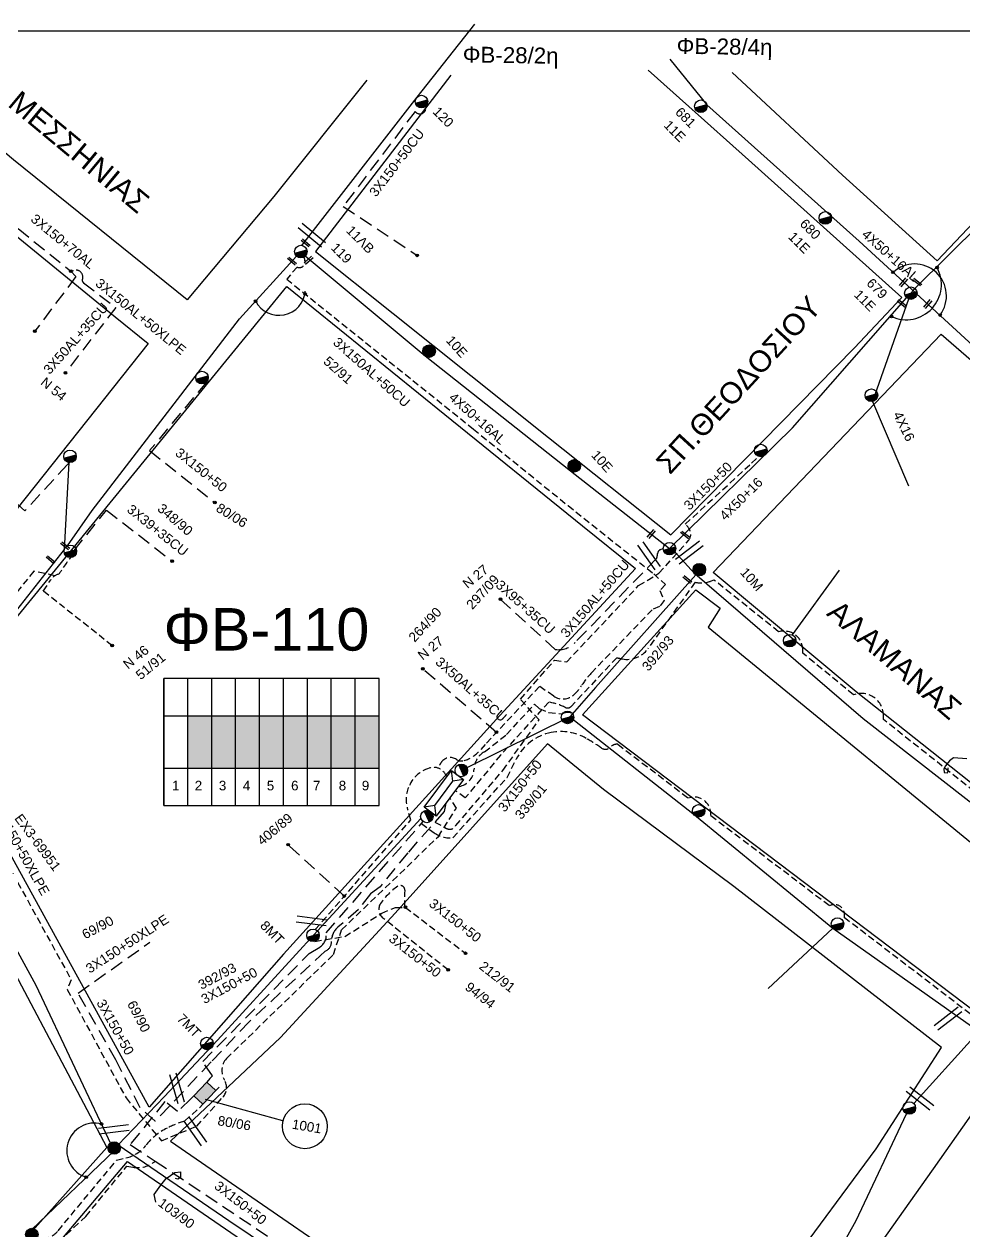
# Model space of a CAD drawing. Header units: millimetres. Extents: x 408 to 3042, y 742 to 1820.
# Drawn here: x 510.1 to 686.9, y 1577 to 1804 of the extents above; entities that cross this region are included whole.
import ezdxf
from ezdxf.enums import TextEntityAlignment as Align

# ---------------------------------------------------------------- set-up
doc = ezdxf.new("R2010")
doc.units = ezdxf.units.MM
doc.linetypes.add('DASHED', pattern=[19.05, 12.7, -6.35])
for name, color, linetype in [('Link Box 4 Διευθύνσεων', 7, 'Continuous'), ('Άγνωστα', 7, 'Continuous'), ('Ασφαλειοκιβώτια Χ.Τ 9 αναχωρήσεων', 7, 'Continuous'), ('Γυμνά εναέρια ΧΤ και ΦΟΠ (3Φ)   4x50+16AL', 7, 'Continuous'), ('Εναέρια παροχή ΧΤ 4x16', 7, 'SYN_LINE'), ('Επιγραφές - Σχήματα', 7, 'Continuous'), ('Καλώδια ΧΤ   3x150+50CU', 7, 'DASHED'), ('Καλώδια ΧΤ   3x150+70AL', 7, 'DASHED'), ('Καλώδια ΧΤ   3x150AL+50CU', 7, 'DASHED'), ('Καλώδια ΧΤ   3x150AL+50XLPE', 7, 'DASHED'), ('Καλώδια ΧΤ   3x95+35 CU', 7, 'DASHED'), ('Μηχανική τομή', 7, 'Continuous'), ('Στύλος Ξύλινος', 7, 'Continuous'), ('Στύλος Ξύλινος @ 1', 7, 'Continuous'), ('Στύλος ΦΜ', 7, 'Continuous'), ('Στύλος ΦΜ @ 1', 7, 'Continuous'), ('Συνδέσεις', 7, 'Continuous'), ('Συνεστραμμένα ΧΤ   3x70+54.6+25 AL', 7, 'SYN_LINE'), ('Τομή', 7, 'Continuous'), ('Υποσταθμός εναέριος 2 στύλων', 7, 'Continuous'), ('Υποσταθμός πόλεως', 7, 'Continuous'), ('Υπόβαθρο ΔΕΗ', 7, 'Continuous')]:
    doc.layers.add(name, color=color, linetype=linetype)
doc.styles.add('arial', font='arial.ttf')
doc.styles.get("Standard").update_dxf_attribs({"font": 'arial.ttf'})
doc.linetypes.add('SYN_LINE', pattern='A,0.5,-0.0001,["/\\/\\/\\/",Standard,S=0.1,R=0,X=0,Y=-0.05],-0.25', length=0.7501)

# ---------------------------------------------------------------- blocks, each defined once
blk = doc.blocks.new('ΜΗΧΑΝΙΚΗ ΤΟΜΗ')
at = {"layer": 'Μηχανική τομή', "ltscale": 40}
for p, q in [((-1.89, 0.78), (1.89, 0.78)), ((1.89, 0), (-1.89, 0))]:
    blk.add_line(p, q, dxfattribs=at)
blk = doc.blocks.new('ΤΟΜΗ')
at = {"layer": 'Τομή', "ltscale": 40}
for p, q in [((-5.68, 0), (5.68, 0)), ((5.68, -2.33), (-5.68, -2.33))]:
    blk.add_line(p, q, dxfattribs=at)
blk = doc.blocks.new('ΥΠΑΡΧΩΝ ΤΣΙΜΕΝΤΕΝΙΟΣ ΣΤΥΛΟΣ')
at = {"layer": 'Στύλος ΦΜ'}
blk.add_hatch(color=7, dxfattribs=at).paths.add_polyline_path([(-1.29, -2.28, 0.574793), (2.62, 0, 0.268822), (1.3, 2.27)])
at = {"layer": 'Στύλος ΦΜ', "color": 7}
blk.add_line((-1.29, -2.28), (1.3, 2.27), dxfattribs=at)
blk.add_circle((0, 0), 2.62, dxfattribs=at)
at = {"layer": 'Στύλος ΦΜ', "flags": 4}
for tag, p in [('ΑΡΙΘΜΟΣ', (-4.68, 8.05)), ('ΤΥΠΟΣ', (-4.91, 3.03))]:
    blk.add_attdef(tag, p, '', height=4, dxfattribs=at)
blk = doc.blocks.new('ΥΠΑΡΧΩΝ ΞΥΛΙΝΟΣ ΣΤΥΛΟΣ')
at = {"layer": 'Στύλος Ξύλινος'}
h = blk.add_hatch(color=7, dxfattribs=at)
h.paths.add_polyline_path([(-2.62, 0, 0.270008), (-1.29, -2.28), (1.3, 2.27, 0.576266)])
h.paths.add_polyline_path([(-1.29, -2.28, 0.574793), (2.62, 0, 0.268822), (1.3, 2.27)])
at = {"layer": 'Στύλος Ξύλινος', "color": 7}
blk.add_line((-1.29, -2.28), (1.3, 2.27), dxfattribs=at)
blk.add_circle((0, 0), 2.62, dxfattribs=at)
at = {"layer": 'Στύλος Ξύλινος', "flags": 4}
for tag, p in [('ΑΡΙΘΜΟΣ', (-4.91, 8.6)), ('ΤΥΠΟΣ', (-4.85, 3.39))]:
    blk.add_attdef(tag, p, '', height=4, dxfattribs=at)
blk = doc.blocks.new('ΥΠΟΣΤΑΘΜΟΣ ΕΝΑΕΡΙΟΣ ΕΠΙ 2 ΣΤΥΛΩΝ')
at = {"layer": 'Υποσταθμός εναέριος 2 στύλων', "linetype": 'Continuous'}
for points in [[(-11.97, -2.11, 0.574793), (-8.45, -0.07, 0.268822), (-9.64, 1.98)], [(9.68, -2.15, 0.574793), (13.19, -0.1, 0.268822), (12.01, 1.95)]]:
    blk.add_hatch(color=256, dxfattribs=at).paths.add_polyline_path(points)
for p, q in [((-11.97, -2.11), (-9.64, 1.98)), ((9.68, -2.15), (12.01, 1.95))]:
    blk.add_line(p, q, dxfattribs=at)
for centre in [(-10.81, -0.07), (10.84, -0.1)]:
    blk.add_circle(centre, 2.36, dxfattribs=at)
at = {"layer": 'Υποσταθμός πόλεως', "linetype": 'Continuous', "ltscale": 40}
blk.add_lwpolyline([(-8.57, 2.82), (8.57, 2.82), (8.57, -2.82), (-8.57, -2.82)], close=True, dxfattribs=at)
for points in [[(-5.75, 0), (-8.57, 2.82)], [(-8.57, -2.82), (-5.75, 0)], [(-5.75, 0), (5.75, 0)], [(5.75, 0), (8.57, 2.82)], [(8.57, -2.82), (5.75, 0)]]:
    blk.add_lwpolyline(points, dxfattribs=at)
at = {"layer": 'Υποσταθμός εναέριος 2 στύλων', "ltscale": 40, "flags": 1}
for tag, p in [('ΜΕΤΑΣΧΗΜΑΤΙΣΜΟΣ', (14.09, 2.51)), ('ΙΣΧΥΣ', (14.07, -0.28)), ('ΑΡΙΘΜΟΣ', (14.19, -3))]:
    blk.add_attdef(tag, p, '', height=1.8, dxfattribs=at)
blk = doc.blocks.new('LINK BOX 4 ΑΝΑΧΩΡΗΣΕΩΝ')
at = {"layer": 'Link Box 4 Διευθύνσεων', "ltscale": 40}
blk.add_hatch(color=256, dxfattribs=at).paths.add_polyline_path([(-3.54, 0), (-3.54, -4.67), (3.54, -4.67), (3.54, 0)])
for p, q in [((-3.54, 0), (-5.33, 0)), ((5.33, 0), (3.54, 0)), ((-3.54, -4.67), (-5.33, -4.67)), ((5.33, -4.67), (3.54, -4.67))]:
    blk.add_line(p, q, dxfattribs=at)
blk.add_lwpolyline([(-3.54, -4.67), (-3.54, 0), (3.54, 0), (3.54, -4.67)], close=True, dxfattribs=at)
blk = doc.blocks.new('ΑΣΦΑΛΕΙΟΚΙΒΩΤΙΟ ΥΠΟΣΤΑΘΜΟΥ 9 ΑΝΑΧΩΡΗΣΕΩΝ')
at = {"layer": 'Ασφαλειοκιβώτια Χ.Τ 9 αναχωρήσεων', "ltscale": 40}
for p, q in [((-23.8, 40.36), (24.02, 40.36)), ((-9.72, 40.36), (-9.72, -40.64)), ((9.94, 40.36), (9.94, -40.64)), ((-23.8, 31.36), (24.02, 31.36)), ((-23.8, 22.36), (24.02, 22.36)), ((-23.8, 13.36), (24.02, 13.36)), ((-23.8, 4.36), (24.02, 4.36)), ((-23.8, -4.64), (24.02, -4.64)), ((-23.8, -13.64), (24.02, -13.64)), ((-23.8, -22.64), (24.02, -22.64)), ((-23.8, -31.64), (24.02, -31.64))]:
    blk.add_line(p, q, dxfattribs=at)
at = {"layer": 'Ασφαλειοκιβώτια Χ.Τ 9 αναχωρήσεων'}
blk.add_lwpolyline([(-23.8, -40.64), (24.02, -40.64), (24.02, 40.36), (-23.8, 40.36)], close=True, dxfattribs=at)
for s, p in [('1', (-18.12, 37.3)), ('2', (-18.12, 28.73)), ('3', (-18.12, 19.66)), ('4', (-18.12, 10.64)), ('5', (-18.12, 1.63)), ('6', (-18.12, -7.51)), ('7', (-18.12, -15.75)), ('8', (-18.12, -25.44)), ('9', (-18.12, -34.13))]:
    blk.add_text(s, height=3.6, rotation=270, dxfattribs=at).set_placement(p)
at = {"layer": 'Ασφαλειοκιβώτια Χ.Τ 9 αναχωρήσεων', "ltscale": 40}
for tag, height, p in [('ΟΝΟΜΑ', 5, (-0.16, 44.31)), ('ΚΕΙΜΕΝΟ 1', 2, (17.06, 35.59)), ('ΚΕΙΜΕΝΟ 2', 2, (17.06, 26.88)), ('ΚΕΙΜΕΝΟ 3', 2, (17.06, 17.69)), ('ΚΕΙΜΕΝΟ 4', 2, (17.06, 8.71)), ('ΚΕΙΜΕΝΟ 5', 2, (17.06, -0.13)), ('ΚΕΙΜΕΝΟ 6', 2, (17.06, -9.05)), ('ΚΕΙΜΕΝΟ 7', 2, (17.06, -18.13)), ('ΚΕΙΜΕΝΟ 8', 2, (17.06, -26.85)), ('ΚΕΙΜΕΝΟ 9', 2, (17.06, -35.99)), ('ΣΧ', 2, (-0.1, -42.64))]:
    blk.add_attdef(tag, text='', height=height, dxfattribs=at).set_placement(p, align=Align.MIDDLE_CENTER)
blk = doc.blocks.new('_ΣΥΝΔΕΣΗ')
at = {"layer": 'Συνδέσεις', "linetype": 'SYN_LINE', "ltscale": 40}
blk.add_hatch(color=256, dxfattribs=at).paths.add_polyline_path([(0.5, -0.01, 1), (-0.5, -0.01, 1)])
at = {"layer": 'Συνδέσεις'}
blk.add_circle((0, -0.01), 0.5, dxfattribs=at)

msp = doc.modelspace()

# ---------------------------------------------------------------- hatches: boundary and pattern name
at = {"layer": 'Ασφαλειοκιβώτια Χ.Τ 9 αναχωρήσεων', "ltscale": 40}
for color, points in [(2, [(545.37, 1673.9), (540.87, 1673.9), (540.87, 1664.08), (545.37, 1664.08)]), (62, [(549.87, 1673.9), (545.37, 1673.9), (545.37, 1664.08), (549.87, 1664.08)]), (85, [(554.37, 1673.9), (549.87, 1673.9), (549.87, 1664.08), (554.37, 1664.08)]), (1, [(554.37, 1664.08), (558.87, 1664.08), (558.87, 1673.9), (554.37, 1673.9)]), (6, [(563.37, 1673.9), (558.87, 1673.9), (558.87, 1664.08), (563.37, 1664.08)]), (133, [(567.87, 1673.9), (563.37, 1673.9), (563.37, 1664.08), (567.87, 1664.08)]), (27, [(572.37, 1673.9), (567.87, 1673.9), (567.87, 1664.08), (572.37, 1664.08)]), (173, [(576.87, 1673.9), (572.37, 1673.9), (572.37, 1664.08), (576.87, 1664.08)])]:
    msp.add_hatch(color=color, dxfattribs=at).paths.add_polyline_path(points)

# ---------------------------------------------------------------- linework, layer by layer
at = {"layer": 'Άγνωστα', "color": 62, "linetype": 'DASHED', "ltscale": 0.1}
msp.add_lwpolyline([(562.73, 1760.23), (562.9, 1759.58, -0.627662), (561.43, 1758.33), (559.48, 1756.07), (594.61, 1727.85), (612.42, 1713.45), (628.53, 1700.63), (630.73, 1698.59), (629.67, 1697.45), (630.53, 1695.58), (629.62, 1694.45), (628.22, 1693.86), (616.97, 1682.13, 0.050162), (614.97, 1679.59, -0.061638), (613.59, 1677.91, -0.357467), (609.71, 1677.62), (607.05, 1679.41), (596.83, 1668.53), (595.84, 1667.39, -0.14287), (592.85, 1665.47, -0.223255), (591.42, 1665.69, 0.398607), (588.61, 1665.21, 0.052929), (588.24, 1664.6, 1.563791)], format="xyb", dxfattribs=at)
at = {"layer": 'Άγνωστα', "color": 62, "linetype": 'DASHED', "ltscale": 0.2}
for points in [[(544.37, 1736.7), (533.67, 1723.79), (546.08, 1713.93)], [(519.47, 1705), (525.57, 1712.61), (537.93, 1702.97)], [(598.94, 1670.78), (585.11, 1682.71)]]:
    msp.add_lwpolyline(points, dxfattribs=at)
at = {"layer": 'Άγνωστα', "color": 173, "linetype": 'DASHED', "ltscale": 0.2}
msp.add_lwpolyline([(518.21, 1721.17), (510.22, 1712.44), (497.63, 1723.97)], dxfattribs=at)
at = {"layer": 'Άγνωστα', "color": 2}
msp.add_lwpolyline([(511.5, 1577.27), (527.03, 1592.04), (512.36, 1623.17), (496.73, 1651.7), (482.57, 1677.62), (451.17, 1706.25), (432.19, 1721.16)], dxfattribs=at)
at = {"layer": 'Άγνωστα', "color": 173, "linetype": 'DASHED', "ltscale": 0.1}
msp.add_lwpolyline([(526.66, 1687.09), (513.69, 1697.36), (515.08, 1699.48, -0.188834), (516.65, 1700.59, -0.029031), (519.34, 1704.36, -1.06048)], format="xyb", dxfattribs=at)
at = {"layer": 'Άγνωστα', "color": 1}
for points in [[(710.05, 1640.77), (697.48, 1650.32), (667.92, 1673.33), (636.24, 1700.61), (632.34, 1704.94)], [(636.46, 1700.41), (617.55, 1679.23), (612.76, 1673.72), (593.38, 1664.14)]]:
    msp.add_lwpolyline(points, dxfattribs=at)
at = {"layer": 'Άγνωστα', "color": 1, "linetype": 'DASHED', "ltscale": 0.2}
msp.add_lwpolyline([(570.33, 1639.97), (559.76, 1649.63)], dxfattribs=at)
at = {"layer": 'Άγνωστα', "color": 85, "linetype": 'DASHED', "ltscale": 0.1}
msp.add_lwpolyline([(589.85, 1626.08), (577.58, 1635.85, -0.392006), (577.16, 1638.6, -0.092707), (580.37, 1641.83, -0.626654), (581.69, 1641.08, 0.031677), (581.69, 1637.86, 1.459238)], format="xyb", dxfattribs=at)
at = {"layer": 'Άγνωστα', "color": 6}
msp.add_lwpolyline([(677.45, 1600.93), (688.67, 1613.38), (690.98, 1616.87), (710.43, 1640.18)], dxfattribs=at)
at = {"layer": 'Άγνωστα', "color": 85, "linetype": 'DASHED', "ltscale": 0.1}
msp.add_lwpolyline([(564.78, 1631.46), (570.44, 1632.39), (577.37, 1636.75), (579.92, 1637.86), (581.82, 1637.86), (593.16, 1629.18)], dxfattribs=at)
at = {"layer": 'Άγνωστα', "color": 27, "linetype": 'DASHED', "ltscale": 0.2}
msp.add_lwpolyline([(520.23, 1621.74), (533.74, 1631.28)], dxfattribs=at)
at = {"layer": 'Άγνωστα', "color": 30, "linetype": 'DASHED', "ltscale": 0.2}
msp.add_lwpolyline([(541.4, 1601.77), (538.95, 1599.42), (536.56, 1601.33), (530.02, 1593.22), (534.76, 1590.11), (558.54, 1574.21), (586.08, 1555.91), (610.12, 1539.14), (633.35, 1522.5), (650.65, 1510.43, -0.349874), (652.01, 1509.93)], format="xyb", dxfattribs=at)
at = {"layer": 'Γυμνά εναέρια ΧΤ και ΦΟΠ (3Φ)   4x50+16AL', "color": 1, "ltscale": 40}
msp.add_lwpolyline([(631.55, 1797.43), (638.54, 1788.89), (667.18, 1763.19), (692.4, 1740.05), (721.36, 1715.45), (739.75, 1699.83), (752.79, 1688.81)], dxfattribs=at)
at = {"layer": 'Γυμνά εναέρια ΧΤ και ΦΟΠ (3Φ)   4x50+16AL', "color": 27, "ltscale": 40}
msp.add_lwpolyline([(562.97, 1760.42), (585.52, 1741.62), (612.86, 1720.02), (631.51, 1705.36), (654.62, 1728.08), (676.12, 1752.54), (677.46, 1754.06)], dxfattribs=at)
at = {"layer": 'Εναέρια παροχή ΧΤ 4x16', "ltscale": 20}
msp.add_lwpolyline([(676.47, 1752.32), (669.67, 1733.05), (676.46, 1717.17)], dxfattribs=at)
at = {"layer": 'Επιγραφές - Σχήματα'}
msp.add_lwpolyline([(433.97, 786.81), (2929.97, 786.81), (2929.97, 1802.72), (433.97, 1802.72)], close=True, dxfattribs=at)
at = {"layer": 'Επιγραφές - Σχήματα', "linetype": 'Continuous', "ltscale": 20}
msp.add_lwpolyline([(687.47, 1665.8), (684.94, 1666.01), (684.17, 1665.45), (683.4, 1664.47), (683.12, 1663.91), (683.19, 1663.21), (683.82, 1663.14), (683.96, 1663.56), (683.96, 1663.84), (683.96, 1664.12)], dxfattribs=at)
at = {"layer": 'Επιγραφές - Σχήματα'}
for points in [[(544.15, 1601.8), (558.66, 1597.78)], [(534.89, 1582.38), (534.56, 1583.83), (535.79, 1585.61), (536.79, 1586.84), (538.46, 1587.96), (539.47, 1588.07), (539.47, 1587.06), (539.02, 1586.73), (538.58, 1586.84)]]:
    msp.add_lwpolyline(points, dxfattribs=at)
msp.add_circle((562.9, 1596.67), 4.22, dxfattribs=at)
for centre, radius, start, end in [((676.03, 1755.06), 6.63, 245.5314, 28.9445), ((677.61, 1752.92), 6, 322.922, 132.5176), ((558.04, 1754.21), 4.96, 207.6212, 355.1523), ((523.32, 1592.06), 5.22, 75.344, 252.8069)]:
    msp.add_arc(centre, radius, start, end, dxfattribs=at)
at = {"layer": 'Καλώδια ΧΤ   3x150+50CU', "color": 85, "ltscale": 0.2}
msp.add_lwpolyline([(585.67, 1788.64), (585.68, 1788.35, -0.752675), (583.63, 1787.62), (570.13, 1769.75), (584.02, 1760.54)], format="xyb", dxfattribs=at)
at = {"layer": 'Καλώδια ΧΤ   3x150+50CU', "color": 27, "linetype": 'DASHED', "ltscale": 0.1}
msp.add_lwpolyline([(587.36, 1653.91), (589.54, 1652.72, 0.42368), (591.29, 1653.25), (600.15, 1663.62), (606.98, 1673.15), (603.44, 1677.01), (609.88, 1684.39), (612.16, 1684.03), (625.69, 1698.39), (629.52, 1700.71), (635.05, 1706.87, 0.281422), (635.38, 1708.69, 0.13007), (634.47, 1709.95), (646.93, 1721.43), (648.31, 1722.7)], format="xyb", dxfattribs=at)
at = {"layer": 'Καλώδια ΧΤ   3x150+50CU', "color": 173, "linetype": 'DASHED', "ltscale": 0.1}
msp.add_lwpolyline([(515.84, 1700.26), (511.9, 1701.12), (492.07, 1676.72), (494.52, 1672.88, -0.231992), (495.1, 1667.65), (518.94, 1624.23), (518.19, 1622.42), (529.25, 1602), (534.2, 1596.02), (535.92, 1593.95), (542.55, 1596.71), (547.49, 1602.16, 0.332313), (547.79, 1605.35, -0.328696), (548.14, 1609.41), (568.27, 1628.97), (569.79, 1633.61), (588.02, 1651.18), (591.4, 1656.54), (590.18, 1658.47)], format="xyb", dxfattribs=at)
at = {"layer": 'Καλώδια ΧΤ   3x150+50CU', "color": 133, "linetype": 'DASHED', "ltscale": 0.1}
msp.add_lwpolyline([(711.18, 1641.92), (671.78, 1673.19), (671.78, 1673.88, 0.518883), (666.13, 1677.86), (656.57, 1685.69), (656.57, 1686.32, 0.501961), (652.03, 1689.7), (639.87, 1699.45), (639.17, 1699.2, -0.143328), (636.33, 1699.04), (627.41, 1686.5, -0.296148), (622.63, 1684.61, -0.004296), (621.58, 1684.83), (612.98, 1675.66, -0.326196), (611.93, 1675.46, 0.06591), (608.77, 1676.48), (599.72, 1666.51), (593.07, 1658.45), (591.2, 1659.81)], format="xyb", dxfattribs=at)
at = {"layer": 'Καλώδια ΧΤ   3x150+50CU', "color": 2, "linetype": 'DASHED', "ltscale": 0.1}
for points in [[(591.71, 1660.53), (592.24, 1660.67, 0.327729), (594.73, 1663.88, -0.263376), (596.69, 1667.12), (600.83, 1670.38), (606.1, 1676.08), (606.99, 1675.26), (608.81, 1674.53), (611.24, 1674.27), (611.7, 1674.43, -0.154537), (612.98, 1674.46, 0.143676)], [(513.55, 1575.62, 0.23629), (516.47, 1577.01), (527.49, 1590.3), (529.24, 1590.7, 0.172715), (532.96, 1593.05, -0.111087), (536.98, 1596.32, -0.042099), (540.28, 1597.64), (543.1, 1600.18)]]:
    msp.add_lwpolyline(points, format="xyb", dxfattribs=at)
at = {"layer": 'Καλώδια ΧΤ   3x150+50CU', "color": 6, "linetype": 'DASHED', "ltscale": 0.1}
msp.add_lwpolyline([(584.83, 1653.66), (587.25, 1651.9, 0.1817), (590.75, 1650.95), (600.93, 1662.3), (602.65, 1665.73, -0.232054), (609.25, 1670.75, -0.182682), (615.82, 1669.65, -0.015465), (618.73, 1667.83, 0.372539), (620.46, 1668.04, -0.241167), (621.78, 1668.55), (634.97, 1658.48), (635.62, 1658.58, -0.491897), (639.26, 1655.13), (661.61, 1638.2), (661.98, 1638.31, -0.57684), (664.39, 1635.99), (688.41, 1617.63), (688.77, 1615.68)], format="xyb", dxfattribs=at)
at = {"layer": 'Καλώδια ΧΤ   3x150+50CU', "color": 1, "linetype": 'DASHED', "ltscale": 0.1}
msp.add_lwpolyline([(564.86, 1633.69), (582.86, 1654.33), (582.25, 1656.26, -0.172629), (582.39, 1660.44, -0.223578), (586.27, 1664.07, -0.421374), (589.59, 1662.39, 0.272913)], format="xyb", dxfattribs=at)
at = {"layer": 'Καλώδια ΧΤ   3x150+50CU', "color": 27, "linetype": 'DASHED', "ltscale": 0.2}
msp.add_lwpolyline([(589.41, 1657.44), (589.1, 1655.88), (582.25, 1648.12), (577.04, 1641.72), (575.25, 1640.4), (572.98, 1637.43), (569.13, 1634.16, 0.225938), (567.9, 1631.41, -0.310164), (566.72, 1629.6), (552.43, 1616.35), (545.27, 1608.78), (534.72, 1597.62), (531.93, 1600.15), (527.33, 1609.18), (520.23, 1621.74)], format="xyb", dxfattribs=at)
at = {"layer": 'Καλώδια ΧΤ   3x150+50CU', "color": 85, "linetype": 'Continuous', "ltscale": 0.2}
msp.add_lwpolyline([(584.74, 1654.55), (565.28, 1633.42), (546.48, 1612.86), (536.42, 1602.22), (527.77, 1593.2), (548.62, 1578.95), (584.31, 1554.89), (627.13, 1524.53), (651.28, 1509.28)], dxfattribs=at)
at = {"layer": 'Καλώδια ΧΤ   3x150+50CU', "color": 6, "linetype": 'DASHED', "ltscale": 0.2}
msp.add_lwpolyline([(545.05, 1605.66), (545.53, 1606.16), (543.68, 1608.84), (563.71, 1629.18), (565.7, 1630.39, 0.310395), (566.89, 1633.05), (585.14, 1654.01)], format="xyb", dxfattribs=at)
at = {"layer": 'Καλώδια ΧΤ   3x150+50CU', "color": 30, "linetype": 'DASHED', "ltscale": 0.1}
msp.add_lwpolyline([(468.33, 1526.18), (467.82, 1524.33), (470.91, 1521.86), (482.22, 1536.07), (493.16, 1549.83), (493.65, 1549.79, 0.325034), (495.53, 1550.95, 0.052448), (496.42, 1553.94), (508.35, 1570.11), (510.33, 1570.71, 0.122818), (515.23, 1573.66), (521.67, 1579.71), (529.42, 1589.18), (530.52, 1588.97, 0.22961), (534.76, 1590.11, -0.373186)], format="xyb", dxfattribs=at)
at = {"layer": 'Καλώδια ΧΤ   3x150+70AL', "color": 133, "ltscale": 0.2}
msp.add_lwpolyline([(508.97, 1765.57), (518.86, 1757.55)], dxfattribs=at)
at = {"layer": 'Καλώδια ΧΤ   3x150AL+50XLPE', "color": 133, "ltscale": 0.2}
msp.add_lwpolyline([(518.86, 1757.55), (519.82, 1756.53), (512.08, 1746.26)], dxfattribs=at)
msp.add_lwpolyline([(518.86, 1757.55), (519.37, 1757.71, -0.631613), (521.05, 1755.96, 0.371863), (521.26, 1755.39), (527.31, 1750.73), (517.84, 1738.44)], format="xyb", dxfattribs=at)
at = {"layer": 'Καλώδια ΧΤ   3x95+35 CU', "color": 62, "ltscale": 0.2}
msp.add_lwpolyline([(630.34, 1705.29), (629.85, 1705.17, 0.321627), (629.27, 1704.47, -0.049062), (629.11, 1703.55), (613.74, 1687.68, -0.236704), (610.02, 1686.38), (599.73, 1695.81)], format="xyb", dxfattribs=at)
at = {"layer": 'Συνεστραμμένα ΧΤ   3x70+54.6+25 AL', "color": 85, "linetype": 'SYN_LINE', "ltscale": 20}
msp.add_lwpolyline([(562.34, 1762.41), (584, 1790.31), (594.88, 1804.04)], dxfattribs=at)
at = {"layer": 'Συνεστραμμένα ΧΤ   3x70+54.6+25 AL', "color": 27, "linetype": 'SYN_LINE', "ltscale": 20}
msp.add_lwpolyline([(677.46, 1754.06), (677.67, 1754.31), (708.63, 1784.98), (720.9, 1798.79), (720.9, 1798.79)], dxfattribs=at)
at = {"layer": 'Συνεστραμμένα ΧΤ   3x70+54.6+25 AL', "color": 62, "linetype": 'SYN_LINE', "ltscale": 20}
msp.add_lwpolyline([(518.23, 1705.9), (522.91, 1712.5), (550.61, 1748.62), (561.35, 1760.38)], dxfattribs=at)
at = {"layer": 'Συνεστραμμένα ΧΤ   3x70+54.6+25 AL', "color": 173, "linetype": 'SYN_LINE', "ltscale": 20}
msp.add_lwpolyline([(483.74, 1677.48), (491.42, 1671.8), (517.66, 1705.17), (518.55, 1721.54), (518.21, 1721.17)], dxfattribs=at)
at = {"layer": 'Συνεστραμμένα ΧΤ   3x70+54.6+25 AL', "color": 133, "linetype": 'SYN_LINE', "ltscale": 15}
msp.add_lwpolyline([(654.64, 1689.12), (663.47, 1701.3)], dxfattribs=at)
at = {"layer": 'Συνεστραμμένα ΧΤ   3x70+54.6+25 AL', "color": 1, "linetype": 'SYN_LINE', "ltscale": 20}
for points in [[(612.76, 1673.72), (635.91, 1655.54), (662.26, 1633.92), (688.3, 1615.48)], [(663.12, 1634.73), (650.09, 1622.58)]]:
    msp.add_lwpolyline(points, dxfattribs=at)
at = {"layer": 'Συνεστραμμένα ΧΤ   3x70+54.6+25 AL', "color": 30, "linetype": 'SYN_LINE', "ltscale": 20}
msp.add_lwpolyline([(652.51, 1509.98), (635.7, 1527.56), (650.59, 1550.18), (666.65, 1578.97), (676.11, 1599.03)], dxfattribs=at)
at = {"layer": 'Υπόβαθρο ΔΕΗ'}
for points in [[(574.56, 1793.5), (557.08, 1771.61), (540.73, 1752.19), (508.08, 1778.54), (487.38, 1795.83)], [(590.37, 1794.46), (564.91, 1761.27), (608.72, 1726.24), (631.74, 1707.95), (666.33, 1743.13), (675.22, 1752.63), (646.35, 1778.53), (635.12, 1788.56), (627.48, 1795.39)], [(643.32, 1794.93), (664.04, 1775.62), (681.84, 1759.53), (708.16, 1787.24), (713.49, 1792.86)], [(474.7, 1791.88), (527.23, 1748.99), (533.41, 1743.94), (500.52, 1702.56), (469.9, 1727.71), (452.33, 1743.12), (441.08, 1752.18), (469.9, 1786.44), (474.7, 1791.88)], [(559.52, 1754.67), (589.25, 1730.59), (615.11, 1709.64), (625.13, 1701.61), (599.55, 1673.94), (558.86, 1629.05), (533.63, 1600.29), (501.41, 1658.78), (494.2, 1674.79), (533.23, 1722.53), (555.3, 1749.51), (559.52, 1754.67)], [(639.73, 1700.86), (682.62, 1745.69), (718.38, 1714.75), (750.89, 1686.93), (727.58, 1661.06), (711.47, 1642.88), (666.63, 1678.43), (639.73, 1700.86)], [(615.15, 1674.08), (636.48, 1697.62), (641.03, 1694.14), (638.78, 1690.55), (698.92, 1641.28), (705.37, 1636.2), (689.16, 1618.07), (615.15, 1674.08)], [(626.53, 1533.02), (638.92, 1549.81), (653.53, 1569.61), (670.38, 1592.43), (682.7, 1611.46), (643.58, 1641.76), (619.1, 1660.01), (608.56, 1668.61), (579.9, 1636.78), (558.29, 1613.38), (537.59, 1593.86), (585.75, 1560.75), (623.15, 1535.27), (626.51, 1532.99)], [(487.03, 1664.5), (504.83, 1632.02), (521.23, 1601.01), (525.63, 1592.7), (499.63, 1563.56), (443.74, 1610.34), (469.9, 1644.8), (487.03, 1664.5)], [(692.34, 1604.24), (733.55, 1573.6), (711.94, 1547.52), (693.95, 1527.13), (671.88, 1501.58), (636.82, 1526.06), (681.16, 1588.68), (692.23, 1604.31), (692.34, 1604.24)], [(595.92, 1492.27), (530.63, 1539.95), (503.99, 1559.95), (529.53, 1590.06), (583.64, 1552.82), (621.97, 1526.8), (595.92, 1492.27)]]:
    msp.add_lwpolyline(points, dxfattribs=at)

# ---------------------------------------------------------------- block references
at = {"layer": 'Link Box 4 Διευθύνσεων', "xscale": 0.5, "yscale": 0.5, "zscale": 0.5, "rotation": 46.74073023632175}
msp.add_blockref('LINK BOX 4 ΑΝΑΧΩΡΗΣΕΩΝ', (543.22, 1603.71), dxfattribs=at)
at = {"layer": 'Ασφαλειοκιβώτια Χ.Τ 9 αναχωρήσεων', "xscale": 0.5, "yscale": 0.5, "zscale": 0.5, "rotation": 90}
msp.add_blockref('ΑΣΦΑΛΕΙΟΚΙΒΩΤΙΟ ΥΠΟΣΤΑΘΜΟΥ 9 ΑΝΑΧΩΡΗΣΕΩΝ', (556.55, 1668.93), dxfattribs=at)
at = {"layer": 'Μηχανική τομή'}
for p, xscale, yscale, zscale, rotation in [((563.19, 1763.02), 0.4999999999999999, 0.4999999999999999, 0.4999999999999999, 140.34616091017), ((560.59, 1759.62), 0.4999999999999999, 0.4999999999999999, 0.4999999999999999, 140.34616091017), ((563.72, 1759.44), 0.5, 0.5, 0.5, 41.35040591126501), ((675.65, 1755.35), 0.4999999999999999, 0.4999999999999999, 0.4999999999999999, 50.53033327265273), ((677.97, 1755.36), 0.4999999999999998, 0.4999999999999998, 0.4999999999999998, 321.6979791366523), ((675.09, 1751.33), 0.4999999999999998, 0.4999999999999998, 0.4999999999999998, 321.6979791366523), ((680.23, 1751.25), 0.4999999999999999, 0.4999999999999999, 0.4999999999999999, 50.53033327265273), ((628.23, 1708), 0.4999999999999999, 0.4999999999999999, 0.4999999999999999, 50.53033327265273), ((634.33, 1707.78), 0.4999999999999998, 0.4999999999999998, 0.4999999999999998, 321.6979791366523), ((517.93, 1706.04), 0.4999999999999999, 0.4999999999999999, 0.4999999999999999, 140.34616091017), ((515.2, 1703.42), 0.4999999999999999, 0.4999999999999999, 0.4999999999999999, 140.34616091017), ((635, 1699.7), 0.4999999999999999, 0.4999999999999999, 0.4999999999999999, 140.34616091017)]:
    msp.add_blockref('ΜΗΧΑΝΙΚΗ ΤΟΜΗ', p, dxfattribs=dict(at, xscale=xscale, yscale=yscale, zscale=zscale, rotation=rotation))
at = {"layer": 'Στύλος Ξύλινος @ 1', "ltscale": 40}
ref = msp.add_blockref('ΥΠΑΡΧΩΝ ΞΥΛΙΝΟΣ ΣΤΥΛΟΣ', (586.27, 1742.52), dxfattribs=dict(at, xscale=0.4499999999998181, yscale=0.4499999999998181, zscale=0.4499999999998181, rotation=311.9523410370047))
ref.add_attrib('ΤΥΠΟΣ', '10E', (589.33, 1744.44), dxfattribs={"layer": 'Στύλος Ξύλινος', "height": 1.8, "rotation": 311.9523, "flags": 4})
ref = msp.add_blockref('ΥΠΑΡΧΩΝ ΞΥΛΙΝΟΣ ΣΤΥΛΟΣ', (613.59, 1720.94), dxfattribs=dict(at, xscale=0.4499999999998181, yscale=0.4499999999998181, zscale=0.4499999999998181, rotation=311.9523410370047))
ref.add_attrib('ΤΥΠΟΣ', '10E', (616.66, 1722.86), dxfattribs={"layer": 'Στύλος Ξύλινος', "height": 1.8, "rotation": 311.9523, "flags": 4})
ref = msp.add_blockref('ΥΠΑΡΧΩΝ ΞΥΛΙΝΟΣ ΣΤΥΛΟΣ', (637.11, 1701.4), dxfattribs=dict(at, xscale=0.4499999999998181, yscale=0.4499999999998181, zscale=0.4499999999998181, rotation=311.9523410370047))
ref.add_attrib('ΤΥΠΟΣ', '10M', (644.67, 1700.8), dxfattribs={"layer": 'Στύλος Ξύλινος', "height": 1.8, "rotation": 311.9523, "flags": 4})
at = {"layer": 'Στύλος Ξύλινος @ 1', "ltscale": 40, "xscale": 0.4499999999998181, "yscale": 0.4499999999998181, "zscale": 0.4499999999998181}
for p in [(527.03, 1592.59), (511.53, 1576.31)]:
    msp.add_blockref('ΥΠΑΡΧΩΝ ΞΥΛΙΝΟΣ ΣΤΥΛΟΣ', p, dxfattribs=at)
at = {"layer": 'Στύλος ΦΜ @ 1', "ltscale": 40}
ref = msp.add_blockref('ΥΠΑΡΧΩΝ ΤΣΙΜΕΝΤΕΝΙΟΣ ΣΤΥΛΟΣ', (584.84, 1789.47), dxfattribs=dict(at, xscale=0.449999999999818, yscale=0.449999999999818, zscale=0.449999999999818, rotation=314.8423271884067))
ref.add_attrib('ΤΥΠΟΣ', '120', (586.83, 1787.43), dxfattribs={"layer": 'Στύλος ΦΜ', "height": 1.8, "rotation": 314.8423, "flags": 4})
ref = msp.add_blockref('ΥΠΑΡΧΩΝ ΤΣΙΜΕΝΤΕΝΙΟΣ ΣΤΥΛΟΣ', (637.4, 1788.59), dxfattribs=dict(at, xscale=0.449999999999818, yscale=0.449999999999818, zscale=0.449999999999818, rotation=314.8423271884067))
ref.add_attrib('ΤΥΠΟΣ', '681', (632.44, 1787.33), dxfattribs={"layer": 'Στύλος ΦΜ', "height": 1.8, "rotation": 314.8423, "flags": 4})
ref.add_attrib('ΑΡΙΘΜΟΣ', '11E', (630.28, 1784.88), dxfattribs={"layer": 'Στύλος ΦΜ', "height": 1.8, "rotation": 314.8423, "flags": 4})
ref = msp.add_blockref('ΥΠΑΡΧΩΝ ΤΣΙΜΕΝΤΕΝΙΟΣ ΣΤΥΛΟΣ', (660.83, 1767.58), dxfattribs=dict(at, xscale=0.449999999999818, yscale=0.449999999999818, zscale=0.449999999999818, rotation=314.8423271884067))
ref.add_attrib('ΤΥΠΟΣ', '680', (655.88, 1766.33), dxfattribs={"layer": 'Στύλος ΦΜ', "height": 1.8, "rotation": 314.8423, "flags": 4})
ref.add_attrib('ΑΡΙΘΜΟΣ', '11E', (653.71, 1763.88), dxfattribs={"layer": 'Στύλος ΦΜ', "height": 1.8, "rotation": 314.8423, "flags": 4})
ref = msp.add_blockref('ΥΠΑΡΧΩΝ ΤΣΙΜΕΝΤΕΝΙΟΣ ΣΤΥΛΟΣ', (562.14, 1761.25), dxfattribs=dict(at, xscale=0.449999999999818, yscale=0.449999999999818, zscale=0.449999999999818, rotation=314.8423271884067))
ref.add_attrib('ΤΥΠΟΣ', '119', (567.67, 1761.82), dxfattribs={"layer": 'Στύλος ΦΜ', "height": 1.8, "rotation": 314.8423, "flags": 4})
ref.add_attrib('ΑΡΙΘΜΟΣ', '11ΛΒ', (570.52, 1765.07), dxfattribs={"layer": 'Στύλος ΦΜ', "height": 1.8, "rotation": 314.8423, "flags": 4})
ref = msp.add_blockref('ΥΠΑΡΧΩΝ ΤΣΙΜΕΝΤΕΝΙΟΣ ΣΤΥΛΟΣ', (676.9, 1753.42), dxfattribs=dict(at, xscale=0.449999999999818, yscale=0.449999999999818, zscale=0.449999999999818, rotation=314.8423271884067))
ref.add_attrib('ΤΥΠΟΣ', '679', (668.43, 1755.15), dxfattribs={"layer": 'Στύλος ΦΜ', "height": 1.8, "rotation": 314.8423, "flags": 4})
ref.add_attrib('ΑΡΙΘΜΟΣ', '11E', (666.07, 1753), dxfattribs={"layer": 'Στύλος ΦΜ', "height": 1.8, "rotation": 314.8423, "flags": 4})
at = {"layer": 'Στύλος ΦΜ @ 1', "ltscale": 40, "xscale": 0.449999999999818, "yscale": 0.449999999999818, "zscale": 0.449999999999818, "rotation": 314.8423271884067}
for p in [(543.54, 1737.54), (669.49, 1734.22), (518.71, 1722.71), (648.67, 1723.82), (518.78, 1704.86), (631.51, 1705.36), (654.12, 1688.05), (612.32, 1673.6), (636.98, 1656.03), (663.12, 1634.73), (676.61, 1600.1)]:
    msp.add_blockref('ΥΠΑΡΧΩΝ ΤΣΙΜΕΝΤΕΝΙΟΣ ΣΤΥΛΟΣ', p, dxfattribs=at)
at = {"layer": 'Στύλος ΦΜ @ 1', "ltscale": 40}
ref = msp.add_blockref('ΥΠΑΡΧΩΝ ΤΣΙΜΕΝΤΕΝΙΟΣ ΣΤΥΛΟΣ', (564.44, 1632.59), dxfattribs=dict(at, xscale=0.449999999999818, yscale=0.449999999999818, zscale=0.449999999999818, rotation=314.8423271884067))
ref.add_attrib('ΤΥΠΟΣ', '8MT', (554.34, 1634.28), dxfattribs={"layer": 'Στύλος ΦΜ', "height": 1.8, "rotation": 314.8423, "flags": 4})
ref = msp.add_blockref('ΥΠΑΡΧΩΝ ΤΣΙΜΕΝΤΕΝΙΟΣ ΣΤΥΛΟΣ', (544.47, 1612.25), dxfattribs=dict(at, xscale=0.449999999999818, yscale=0.449999999999818, zscale=0.449999999999818, rotation=314.8423271884067))
ref.add_attrib('ΤΥΠΟΣ', '7ΜΤ', (538.69, 1616.75), dxfattribs={"layer": 'Στύλος ΦΜ', "height": 1.8, "rotation": 314.8423, "flags": 4})
at = {"layer": 'Συνδέσεις', "xscale": 0.5, "yscale": 0.5, "zscale": 0.25}
for p in [(584.02, 1760.54), (518.87, 1757.55), (673.55, 1757.35), (681.84, 1758.27), (562.95, 1753.28), (553.64, 1751.91), (673.29, 1749.03), (682.4, 1749.31), (512.09, 1746.27), (517.84, 1738.44), (545.96, 1714.04), (537.92, 1703.01), (599.71, 1695.85), (526.65, 1687.13), (585.09, 1682.75), (598.93, 1670.82), (559.75, 1649.66), (570.32, 1640), (581.81, 1637.89), (593.15, 1629.22), (589.84, 1626.12), (524.64, 1597.11), (521.78, 1587.09)]:
    msp.add_blockref('_ΣΥΝΔΕΣΗ', p, dxfattribs=at)
at = {"layer": 'Τομή'}
for p, xscale, yscale, zscale, rotation in [((564.58, 1764.79), 0.5, 0.5, 0.5, 320.2644438979332), ((628.13, 1704.34), 0.4999999999999997, 0.4999999999999997, 0.4999999999999997, 305.2612813586766), ((635.59, 1704.18), 0.4999999999999998, 0.4999999999999998, 0.4999999999999998, 217.5822570520847), ((564.26, 1635.88), 0.4999999999999998, 0.4999999999999998, 0.4999999999999998, 352.5104089987375), ((684.26, 1616.47), 0.4999999999999998, 0.4999999999999998, 0.4999999999999998, 217.5822570520847), ((539.4, 1603.97), 0.4999999999999997, 0.4999999999999997, 0.4999999999999997, 285.9937064567434), ((678.26, 1601.43), 0.4999999999999998, 0.4999999999999998, 0.4999999999999998, 141.7547107777375), ((527.04, 1595.52), 0.4999999999999998, 0.4999999999999998, 0.4999999999999998, 186.9459637977367), ((542.75, 1595.97), 0.4999999999999997, 0.4999999999999997, 0.4999999999999997, 305.2612813586766)]:
    msp.add_blockref('ΤΟΜΗ', p, dxfattribs=dict(at, xscale=xscale, yscale=yscale, zscale=zscale, rotation=rotation))
at = {"layer": 'Υποσταθμός εναέριος 2 στύλων', "xscale": 0.5, "yscale": 0.5, "zscale": 0.5, "rotation": 53.28540024283928}
msp.add_blockref('ΥΠΟΣΤΑΘΜΟΣ ΕΝΑΕΡΙΟΣ ΕΠΙ 2 ΣΤΥΛΩΝ', (589.05, 1659.31), dxfattribs=at)

# ---------------------------------------------------------------- texts
at = {"ltscale": 40, "width": 94.4586, "attachment_point": 1, "style": 'arial'}
for s, insert, char_height, rotation in [('ΦΒ-28/4η', (632.87, 1801.46), 3, 359.1724), ('ΦΒ-28/2η', (592.63, 1799.84), 3, 359.1724), ('ΜΕΣΣΗΝΙΑΣ', (509.36, 1791.8), 4, 320.2612), ('ΣΠ.ΘΕΟΔΟΣΙΟΥ', (628.63, 1721.83), 4, 47.4964), ('AΛAMANΑΣ', (663.47, 1695.98), 4, 319.383)]:
    msp.add_mtext(s, dxfattribs=dict(at, insert=insert, char_height=char_height, rotation=rotation))
at = {"ltscale": 40, "insert": (536.29, 1694.17), "char_height": 8, "width": 46.4484, "attachment_point": 1, "style": 'arial'}
msp.add_mtext('ΦB-110', dxfattribs=at)
at = {"layer": 'Άγνωστα', "ltscale": 40, "char_height": 1.8, "width": 34.5395, "attachment_point": 1, "style": 'arial'}
for s, insert, rotation in [('\\pt19.8;3X50AL+35CU', (513.54, 1739.2), 48.4429), ('\\pt19.8;52/91', (567.43, 1741.71), 318.3718), ('\\pt19.8;N 54', (514.15, 1737.76), 320.7762), ('\\pt19.8;3X150+50', (539.47, 1724.48), 321.324), ('\\pt19.8;3X150+50', (633.99, 1713.73), 44.6825), ('\\pt19.8;4X50+16', (640.73, 1711.8), 44.6825), ('\\pt19.8;3X39+35CU', (530.39, 1713.83), 321.324), ('\\pt19.8;348/90', (536.17, 1714.01), 319.4635), ('\\pt19.8;80/06', (546.95, 1714.04), 328.349), ('\\pt19.8;N 27', (592.37, 1699.12), 39.4016), ('\\pt19.8;297/09', (593.08, 1694.99), 47.2914), ('\\pt19.8;264/90', (582.23, 1688.85), 47.2914), ('\\pt19.8;N 46', (528.49, 1683.96), 39.4016), ('\\pt19.8;N 27', (583.92, 1685.66), 39.4016), ('\\pt19.8;392/93', (626.15, 1683.3), 50.1468), ('\\pt19.8;51/91', (530.86, 1681.96), 39.4016), ('\\pt19.8;3X50AL+35CU', (588.5, 1685.15), 318.3718), ('\\pt19.8;3X150+50', (599.09, 1656.76), 51.7757), ('\\pt19.8;339/01', (602.25, 1655.4), 50.1468), ('\\pt19.8;3X150+50XLPE', (506.17, 1656.46), 299.3065), ('\\pt19.8;EX3-69951', (509.61, 1655.66), 306.6127), ('\\pt19.8;406/89', (553.72, 1650.79), 39.9153), ('\\pt19.8;3X150+50', (587.19, 1639.67), 322.0327), ('\\pt19.8;69/90', (520.73, 1633.4), 28.1108), ('\\pt19.8;3X150+50XLPE', (521.44, 1626.88), 32.9491), ('\\pt19.8;3X150+50', (579.64, 1633.07), 322.0327), ('\\pt19.8;392/93', (542.59, 1623.9), 28.1108), ('\\pt19.8;3Χ150+50', (543.15, 1621.22), 28.1108), ('\\pt19.8;212/91', (596.63, 1627.88), 322.0327), ('\\pt19.8;94/94', (593.98, 1623.96), 322.0327), ('\\pt19.8;3X150+50', (525.2, 1620.8), 299.3065), ('\\pt19.8;69/90', (531, 1620.55), 297.5584), ('\\pt19.8;80/06', (546.68, 1598.67), 350.4519), ('\\pt19.8;1001', (560.67, 1598.01), 350.4519), ('\\pt19.8;3X150+50', (546.81, 1586.53), 322.0327), ('\\pt19.8;103/90', (536.2, 1583.31), 323.3204)]:
    msp.add_mtext(s, dxfattribs=dict(at, insert=insert, rotation=rotation))
at = {"layer": 'Γυμνά εναέρια ΧΤ και ΦΟΠ (3Φ)   4x50+16AL', "ltscale": 40, "char_height": 1.8, "width": 34.5395, "attachment_point": 1, "rotation": 318.3718, "style": 'arial'}
for insert in [(668.74, 1765.59), (591.04, 1734.9)]:
    msp.add_mtext('\\pt19.8;4X50+16AL', dxfattribs=dict(at, insert=insert))
at = {"layer": 'Εναέρια παροχή ΧΤ 4x16', "ltscale": 40, "insert": (675.14, 1731.4), "char_height": 1.8, "width": 34.5395, "attachment_point": 1, "rotation": 296.1158, "style": 'arial'}
msp.add_mtext('\\pt19.8;4X16', dxfattribs=at)
at = {"layer": 'Καλώδια ΧΤ   3x150+50CU', "ltscale": 0.2, "insert": (574.86, 1772.49), "char_height": 1.8, "width": 34.5395, "attachment_point": 1, "rotation": 52.5801, "style": 'arial'}
msp.add_mtext('\\pt19.8;3X150+50CU', dxfattribs=at)
at = {"layer": 'Καλώδια ΧΤ   3x150+70AL', "ltscale": 0.2, "insert": (512.3, 1768.48), "char_height": 1.8, "width": 34.5395, "attachment_point": 1, "rotation": 320.7762, "style": 'arial'}
msp.add_mtext('\\pt19.8;3X150+70AL', dxfattribs=at)
at = {"layer": 'Καλώδια ΧΤ   3x150AL+50CU', "ltscale": 0.2, "char_height": 1.8, "width": 34.5395, "attachment_point": 1, "style": 'arial'}
for insert, rotation in [((569.25, 1745.28), 318.3718), ((610.84, 1689.62), 49.1796)]:
    msp.add_mtext('\\pt19.8;3X150AL+50CU', dxfattribs=dict(at, insert=insert, rotation=rotation))
at = {"layer": 'Καλώδια ΧΤ   3x150AL+50XLPE', "ltscale": 0.2, "insert": (524.47, 1756.37), "char_height": 1.8, "width": 34.5395, "attachment_point": 1, "rotation": 320.7762, "style": 'arial'}
msp.add_mtext('\\pt19.8;3X150AL+50XLPE', dxfattribs=at)
at = {"layer": 'Καλώδια ΧΤ   3x95+35 CU', "ltscale": 0.2, "insert": (599.86, 1699.61), "char_height": 1.8, "width": 34.5395, "attachment_point": 1, "rotation": 318.3718, "style": 'arial'}
msp.add_mtext('\\pt19.8;3X95+35CU', dxfattribs=at)

doc.saveas('drawing.dxf')
